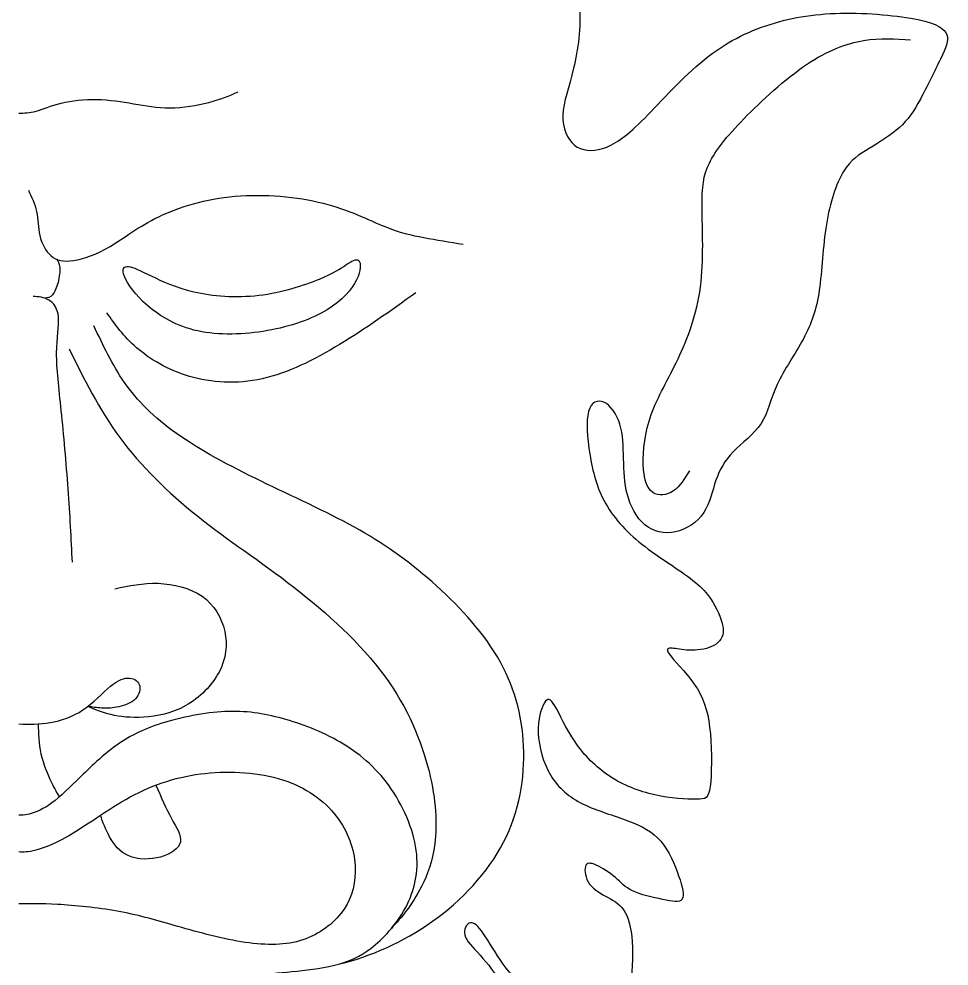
# Model space of a CAD drawing. Extents: x 0 to 176, y -12 to 176.
# Drawn here: x 30.81 to 59.06, y 119.7 to 148.48 of the extents above; entities that cross this region are included whole.
import ezdxf

# ---------------------------------------------------------------- set-up
doc = ezdxf.new("R2010")
doc.units = 0
doc.header["$MEASUREMENT"] = 0
doc.layers.add('LAYER_1', color=7, linetype='CONTINUOUS')

msp = doc.modelspace()

# ---------------------------------------------------------------- linework, layer by layer
at = {"layer": 'LAYER_1'}
for points, knots in [([(47.2761, 150.8478), (47.5155, 150.1981), (47.755, 149.5482), (47.8242, 148.8845), (47.8242, 148.8845), (47.8935, 148.2208), (47.7922, 147.5431), (47.6557, 146.9754), (47.6557, 146.9754), (47.519, 146.4078), (47.3464, 145.9498), (47.3316, 145.5546), (47.3316, 145.5546), (47.3168, 145.1594), (47.4595, 144.8264), (47.6824, 144.6452), (47.6824, 144.6452), (47.9053, 144.4639), (48.2085, 144.434), (48.5384, 144.538), (48.5384, 144.538), (48.8684, 144.6421), (49.2251, 144.8799), (49.7214, 145.3674), (49.7214, 145.3674), (50.2178, 145.8548), (50.8539, 146.5919), (51.4988, 147.1359), (51.4988, 147.1359), (52.1437, 147.6798), (52.7978, 148.0305), (53.4932, 148.2683), (53.4932, 148.2683), (54.1887, 148.5061), (54.9258, 148.631), (55.7639, 148.6488), (55.7639, 148.6488), (56.6021, 148.6667), (57.5415, 148.5773), (58.124, 148.4556), (58.124, 148.4556), (58.7065, 148.3337), (58.9326, 148.1791), (58.998, 147.9979), (58.998, 147.9979), (59.0633, 147.8166), (58.968, 147.6085), (58.8017, 147.2578), (58.8017, 147.2578), (58.6353, 146.9071), (58.3974, 146.4136), (58.1924, 146.0391), (58.1924, 146.0391), (57.9873, 145.6646), (57.8149, 145.409), (57.5534, 145.1743), (57.5534, 145.1743), (57.2919, 144.9395), (56.941, 144.7253), (56.6379, 144.5411), (56.6379, 144.5411), (56.3348, 144.3569), (56.079, 144.2021), (55.8562, 143.8367), (55.8562, 143.8367), (55.6332, 143.4711), (55.443, 142.8944), (55.3361, 142.2317), (55.3361, 142.2317), (55.2291, 141.5688), (55.2052, 140.8197), (55.1191, 140.2313), (55.1191, 140.2313), (55.033, 139.6428), (54.8841, 139.2148), (54.6376, 138.7571), (54.6376, 138.7571), (54.3909, 138.2993), (54.0459, 137.8118), (53.8409, 137.366), (53.8409, 137.366), (53.6359, 136.9203), (53.5705, 136.5158), (53.3536, 136.183), (53.3536, 136.183), (53.1365, 135.8502), (52.768, 135.5885), (52.5065, 135.3211), (52.5065, 135.3211), (52.2449, 135.0536), (52.0902, 134.7801), (51.9803, 134.4591), (51.9803, 134.4591), (51.8703, 134.1382), (51.8049, 133.7695), (51.6088, 133.4753), (51.6088, 133.4753), (51.4127, 133.1811), (51.0856, 132.9611), (50.7528, 132.8897), (50.7528, 132.8897), (50.42, 132.8184), (50.0809, 132.8957), (49.8224, 133.1066), (49.8224, 133.1066), (49.5638, 133.3176), (49.3855, 133.6626), (49.2904, 134.0191), (49.2904, 134.0191), (49.1953, 134.3758), (49.1834, 134.7445), (49.1745, 135.1131), (49.1745, 135.1131), (49.1656, 135.4816), (49.1595, 135.8502), (49.0615, 136.1652), (49.0615, 136.1652), (48.9634, 136.4803), (48.7732, 136.7419), (48.58, 136.831), (48.58, 136.831), (48.3868, 136.9203), (48.1906, 136.8368), (48.1104, 136.5456), (48.1104, 136.5456), (48.03, 136.2543), (48.0659, 135.755), (48.1491, 135.2468), (48.1491, 135.2468), (48.2322, 134.7386), (48.3631, 134.2212), (48.6335, 133.7457), (48.6335, 133.7457), (48.904, 133.2702), (49.3143, 132.8362), (49.8284, 132.441), (49.8284, 132.441), (50.3426, 132.0456), (50.9608, 131.6889), (51.359, 131.3531), (51.359, 131.3531), (51.7574, 131.0172), (51.9357, 130.7021), (52.0546, 130.4317), (52.0546, 130.4317), (52.1735, 130.1613), (52.2329, 129.9352), (52.1855, 129.757), (52.1855, 129.757), (52.1379, 129.5787), (51.9832, 129.4478), (51.7751, 129.3735), (51.7751, 129.3735), (51.5671, 129.2992), (51.3056, 129.2813), (51.0917, 129.2961), (51.0917, 129.2961), (50.8776, 129.3111), (50.7111, 129.3587), (50.6042, 129.3587), (50.6042, 129.3587), (50.4972, 129.3587), (50.4495, 129.3111), (50.6189, 129.1001), (50.6189, 129.1001), (50.7884, 128.889), (51.1749, 128.5145), (51.4185, 128.1193), (51.4185, 128.1193), (51.6622, 127.7239), (51.7634, 127.3078), (51.8109, 126.7549), (51.8109, 126.7549), (51.8585, 126.2021), (51.8525, 125.5124), (51.8051, 125.1529), (51.8051, 125.1529), (51.7575, 124.7933), (51.6681, 124.7635), (51.3799, 124.7635), (51.3799, 124.7635), (51.0916, 124.7635), (50.6041, 124.7933), (50.1227, 124.9002), (50.1227, 124.9002), (49.6412, 125.0072), (49.1655, 125.1915), (48.7495, 125.4649), (48.7495, 125.4649), (48.3333, 125.7384), (47.9766, 126.101), (47.7003, 126.5081), (47.7003, 126.5081), (47.4238, 126.9154), (47.2277, 127.3673), (47.088, 127.602), (47.088, 127.602), (46.9483, 127.8369), (46.8649, 127.8547), (46.7699, 127.6942), (46.7699, 127.6942), (46.6748, 127.5337), (46.5677, 127.1948), (46.5825, 126.7788), (46.5825, 126.7788), (46.5975, 126.3627), (46.7343, 125.8691), (46.966, 125.4858), (46.966, 125.4858), (47.1979, 125.1024), (47.5249, 124.8289), (47.9468, 124.6208), (47.9468, 124.6208), (48.3689, 124.4128), (48.8863, 124.2701), (49.3082, 124.1126), (49.3082, 124.1126), (49.7303, 123.955), (50.0573, 123.7826), (50.3069, 123.4885), (50.3069, 123.4885), (50.5565, 123.1942), (50.7291, 122.7779), (50.8478, 122.4392), (50.8478, 122.4392), (50.9667, 122.1004), (51.0321, 121.8388), (50.9549, 121.7288), (50.9549, 121.7288), (50.8776, 121.6188), (50.6576, 121.6605), (50.3605, 121.7228), (50.3605, 121.7228), (50.0633, 121.7852), (49.6886, 121.8685), (49.448, 121.9814), (49.448, 121.9814), (49.2073, 122.0943), (49.1001, 122.2371), (48.9278, 122.3857), (48.9278, 122.3857), (48.7554, 122.5342), (48.5176, 122.689), (48.3424, 122.7662), (48.3424, 122.7662), (48.167, 122.8435), (48.0539, 122.8435), (48.0153, 122.7246), (48.0153, 122.7246), (47.9766, 122.6057), (48.0124, 122.3679), (48.143, 122.1895), (48.143, 122.1895), (48.2737, 122.0112), (48.4998, 121.8923), (48.7048, 121.7794), (48.7048, 121.7794), (48.9099, 121.6665), (49.0943, 121.5593), (49.2251, 121.3246), (49.2251, 121.3246), (49.3558, 121.0898), (49.4331, 120.7272), (49.4479, 120.2636), (49.4479, 120.2636), (49.4629, 119.7998), (49.4151, 119.235), (49.3469, 118.92), (49.3469, 118.92), (49.2786, 118.6049), (49.1893, 118.5396), (48.8713, 118.5396), (48.8713, 118.5396), (48.5533, 118.5396), (48.0064, 118.6049), (47.4982, 118.694), (47.4982, 118.694), (46.9899, 118.7833), (46.5202, 118.8963), (46.1635, 119.1191), (46.1635, 119.1191), (45.8068, 119.342), (45.5631, 119.675), (45.3492, 120.0049), (45.3492, 120.0049), (45.1351, 120.3347), (44.9508, 120.6618), (44.8023, 120.84), (44.8023, 120.84), (44.6537, 121.0183), (44.5406, 121.0483), (44.4515, 120.9829), (44.4515, 120.9829), (44.3624, 120.9175), (44.297, 120.7568), (44.3743, 120.5756), (44.3743, 120.5756), (44.4515, 120.3943), (44.6715, 120.1921), (44.9032, 119.9306), (44.9032, 119.9306), (45.1351, 119.6691), (45.3788, 119.348), (45.572, 118.8576), (45.572, 118.8576), (45.7652, 118.3671), (45.9079, 117.7073), (46.0089, 117.1961), (46.0089, 117.1961), (46.11, 116.6849), (46.1695, 116.3222), (46.0922, 116.1262), (46.0922, 116.1262), (46.015, 115.93), (45.8009, 115.9001), (45.474, 115.9238), (45.474, 115.9238), (45.1471, 115.9477), (44.7071, 116.0251), (44.3416, 116.1914), (44.3416, 116.1914), (43.9761, 116.3579), (43.6846, 116.6136), (43.4558, 116.8186), (43.4558, 116.8186), (43.2271, 117.0237), (43.0605, 117.1783), (42.8882, 117.2289), (42.8882, 117.2289), (42.7158, 117.2794), (42.5374, 117.2258), (42.4928, 117.0653), (42.4928, 117.0653), (42.4482, 116.9049), (42.5374, 116.6372), (42.7336, 116.3431), (42.7336, 116.3431), (42.9297, 116.0488), (43.2329, 115.7278), (43.4646, 115.3563), (43.4646, 115.3563), (43.6965, 114.9848), (43.8572, 114.5627), (43.8957, 114.1497), (43.8957, 114.1497), (43.9344, 113.7365), (43.8511, 113.3321), (43.6877, 112.9607), (43.6877, 112.9607), (43.5242, 112.5892), (43.2805, 112.2501), (43.0784, 112.0779), (43.0784, 112.0779), (42.8763, 111.9054), (42.7156, 111.8995), (42.3234, 112.0362), (42.3234, 112.0362), (41.9311, 112.1729), (41.3068, 112.4525), (40.7184, 112.8388), (40.7184, 112.8388), (40.1298, 113.2252), (39.577, 113.7186), (39.2234, 114.1555), (39.2234, 114.1555), (38.8697, 114.5924), (38.7149, 114.9729), (38.6645, 115.383), (38.6645, 115.383), (38.6139, 115.7932), (38.6675, 116.2331), (38.6526, 116.5094), (38.6526, 116.5094), (38.6378, 116.7859), (38.5545, 116.8989), (38.4208, 116.9375), (38.4208, 116.9375), (38.287, 116.9762), (38.1028, 116.9404), (38.0077, 116.7383), (38.0077, 116.7383), (37.9126, 116.5362), (37.9065, 116.1677), (38.0045, 115.7248), (38.0045, 115.7248), (38.1026, 115.282), (38.3048, 114.7646), (38.4623, 114.304), (38.4623, 114.304), (38.6199, 113.8434), (38.7328, 113.4391), (38.7566, 112.9666), (38.7566, 112.9666), (38.7804, 112.494), (38.715, 111.953), (38.5784, 111.4983), (38.5784, 111.4983), (38.4417, 111.0435), (38.2335, 110.6749), (37.9572, 110.3927), (37.9572, 110.3927), (37.6808, 110.1103), (37.3359, 109.914), (37.0982, 109.816), (37.0982, 109.816), (36.8604, 109.7178), (36.7295, 109.7178), (36.5334, 109.8664), (36.5334, 109.8664), (36.3372, 110.0151), (36.0756, 110.3123), (35.9181, 110.6779), (35.9181, 110.6779), (35.7607, 111.0435), (35.707, 111.4774), (35.5466, 111.7271), (35.5466, 111.7271), (35.3862, 111.9768), (35.1185, 112.0421), (34.9314, 111.9293), (34.9314, 111.9293), (34.7441, 111.8163), (34.6369, 111.5249), (34.6697, 111.1654), (34.6697, 111.1654), (34.7025, 110.8057), (34.8749, 110.3777), (34.8956, 109.8903), (34.8956, 109.8903), (34.9165, 109.4028), (34.7856, 108.8559), (34.5123, 108.3655), (34.5123, 108.3655), (34.2389, 107.8751), (33.8226, 107.441), (33.3353, 107.1557), (33.3353, 107.1557), (32.8478, 106.8704), (32.2889, 106.7337), (31.8555, 106.6713), (31.8555, 106.6713), (31.4221, 106.6088), (31.114, 106.6207), (30.8059, 106.6326)], [0, 0, 0, 0, 0.0089286, 0.0089286, 0.0089286, 0.0089286, 0.0178571, 0.0178571, 0.0178571, 0.0178571, 0.0267857, 0.0267857, 0.0267857, 0.0267857, 0.0357143, 0.0357143, 0.0357143, 0.0357143, 0.0446429, 0.0446429, 0.0446429, 0.0446429, 0.0535714, 0.0535714, 0.0535714, 0.0535714, 0.0625, 0.0625, 0.0625, 0.0625, 0.0714286, 0.0714286, 0.0714286, 0.0714286, 0.0803571, 0.0803571, 0.0803571, 0.0803571, 0.0892857, 0.0892857, 0.0892857, 0.0892857, 0.0982143, 0.0982143, 0.0982143, 0.0982143, 0.1071429, 0.1071429, 0.1071429, 0.1071429, 0.1160714, 0.1160714, 0.1160714, 0.1160714, 0.125, 0.125, 0.125, 0.125, 0.1339286, 0.1339286, 0.1339286, 0.1339286, 0.1428571, 0.1428571, 0.1428571, 0.1428571, 0.1517857, 0.1517857, 0.1517857, 0.1517857, 0.1607143, 0.1607143, 0.1607143, 0.1607143, 0.1696429, 0.1696429, 0.1696429, 0.1696429, 0.1785714, 0.1785714, 0.1785714, 0.1785714, 0.1875, 0.1875, 0.1875, 0.1875, 0.1964286, 0.1964286, 0.1964286, 0.1964286, 0.2053571, 0.2053571, 0.2053571, 0.2053571, 0.2142857, 0.2142857, 0.2142857, 0.2142857, 0.2232143, 0.2232143, 0.2232143, 0.2232143, 0.2321429, 0.2321429, 0.2321429, 0.2321429, 0.2410714, 0.2410714, 0.2410714, 0.2410714, 0.25, 0.25, 0.25, 0.25, 0.2589286, 0.2589286, 0.2589286, 0.2589286, 0.2678571, 0.2678571, 0.2678571, 0.2678571, 0.2767857, 0.2767857, 0.2767857, 0.2767857, 0.2857143, 0.2857143, 0.2857143, 0.2857143, 0.2946429, 0.2946429, 0.2946429, 0.2946429, 0.3035714, 0.3035714, 0.3035714, 0.3035714, 0.3125, 0.3125, 0.3125, 0.3125, 0.3214286, 0.3214286, 0.3214286, 0.3214286, 0.3303571, 0.3303571, 0.3303571, 0.3303571, 0.3392857, 0.3392857, 0.3392857, 0.3392857, 0.3482143, 0.3482143, 0.3482143, 0.3482143, 0.3571429, 0.3571429, 0.3571429, 0.3571429, 0.3660714, 0.3660714, 0.3660714, 0.3660714, 0.375, 0.375, 0.375, 0.375, 0.3839286, 0.3839286, 0.3839286, 0.3839286, 0.3928571, 0.3928571, 0.3928571, 0.3928571, 0.4017857, 0.4017857, 0.4017857, 0.4017857, 0.4107143, 0.4107143, 0.4107143, 0.4107143, 0.4196429, 0.4196429, 0.4196429, 0.4196429, 0.4285714, 0.4285714, 0.4285714, 0.4285714, 0.4375, 0.4375, 0.4375, 0.4375, 0.4464286, 0.4464286, 0.4464286, 0.4464286, 0.4553571, 0.4553571, 0.4553571, 0.4553571, 0.4642857, 0.4642857, 0.4642857, 0.4642857, 0.4732143, 0.4732143, 0.4732143, 0.4732143, 0.4821429, 0.4821429, 0.4821429, 0.4821429, 0.4910714, 0.4910714, 0.4910714, 0.4910714, 0.5, 0.5, 0.5, 0.5, 0.5089286, 0.5089286, 0.5089286, 0.5089286, 0.5178571, 0.5178571, 0.5178571, 0.5178571, 0.5267857, 0.5267857, 0.5267857, 0.5267857, 0.5357143, 0.5357143, 0.5357143, 0.5357143, 0.5446429, 0.5446429, 0.5446429, 0.5446429, 0.5535714, 0.5535714, 0.5535714, 0.5535714, 0.5625, 0.5625, 0.5625, 0.5625, 0.5714286, 0.5714286, 0.5714286, 0.5714286, 0.5803571, 0.5803571, 0.5803571, 0.5803571, 0.5892857, 0.5892857, 0.5892857, 0.5892857, 0.5982143, 0.5982143, 0.5982143, 0.5982143, 0.6071429, 0.6071429, 0.6071429, 0.6071429, 0.6160714, 0.6160714, 0.6160714, 0.6160714, 0.625, 0.625, 0.625, 0.625, 0.6339286, 0.6339286, 0.6339286, 0.6339286, 0.6428571, 0.6428571, 0.6428571, 0.6428571, 0.6517857, 0.6517857, 0.6517857, 0.6517857, 0.6607143, 0.6607143, 0.6607143, 0.6607143, 0.6696429, 0.6696429, 0.6696429, 0.6696429, 0.6785714, 0.6785714, 0.6785714, 0.6785714, 0.6875, 0.6875, 0.6875, 0.6875, 0.6964286, 0.6964286, 0.6964286, 0.6964286, 0.7053571, 0.7053571, 0.7053571, 0.7053571, 0.7142857, 0.7142857, 0.7142857, 0.7142857, 0.7232143, 0.7232143, 0.7232143, 0.7232143, 0.7321429, 0.7321429, 0.7321429, 0.7321429, 0.7410714, 0.7410714, 0.7410714, 0.7410714, 0.75, 0.75, 0.75, 0.75, 0.7589286, 0.7589286, 0.7589286, 0.7589286, 0.7678571, 0.7678571, 0.7678571, 0.7678571, 0.7767857, 0.7767857, 0.7767857, 0.7767857, 0.7857143, 0.7857143, 0.7857143, 0.7857143, 0.7946429, 0.7946429, 0.7946429, 0.7946429, 0.8035714, 0.8035714, 0.8035714, 0.8035714, 0.8125, 0.8125, 0.8125, 0.8125, 0.8214286, 0.8214286, 0.8214286, 0.8214286, 0.8303571, 0.8303571, 0.8303571, 0.8303571, 0.8392857, 0.8392857, 0.8392857, 0.8392857, 0.8482143, 0.8482143, 0.8482143, 0.8482143, 0.8571429, 0.8571429, 0.8571429, 0.8571429, 0.8660714, 0.8660714, 0.8660714, 0.8660714, 0.875, 0.875, 0.875, 0.875, 0.8839286, 0.8839286, 0.8839286, 0.8839286, 0.8928571, 0.8928571, 0.8928571, 0.8928571, 0.9017857, 0.9017857, 0.9017857, 0.9017857, 0.9107143, 0.9107143, 0.9107143, 0.9107143, 0.9196429, 0.9196429, 0.9196429, 0.9196429, 0.9285714, 0.9285714, 0.9285714, 0.9285714, 0.9375, 0.9375, 0.9375, 0.9375, 0.9464286, 0.9464286, 0.9464286, 0.9464286, 0.9553571, 0.9553571, 0.9553571, 0.9553571, 0.9642857, 0.9642857, 0.9642857, 0.9642857, 0.9732143, 0.9732143, 0.9732143, 0.9732143, 0.9821429, 0.9821429, 0.9821429, 0.9821429, 1, 1, 1, 1]), ([(51.1734, 134.7469), (51.0308, 134.5091), (50.888, 134.2713), (50.6889, 134.1347), (50.6889, 134.1347), (50.4898, 133.998), (50.2342, 133.9621), (50.059, 134.0899), (50.059, 134.0899), (49.8836, 134.2178), (49.7883, 134.5091), (49.7734, 134.9342), (49.7734, 134.9342), (49.7586, 135.3592), (49.824, 135.918), (50.0172, 136.4588), (50.0172, 136.4588), (50.2103, 136.9998), (50.5314, 137.5231), (50.8286, 138.1472), (50.8286, 138.1472), (51.1258, 138.7714), (51.3995, 139.4966), (51.5093, 140.3288), (51.5093, 140.3288), (51.6193, 141.1611), (51.5658, 142.1004), (51.5599, 142.7393), (51.5599, 142.7393), (51.5538, 143.3783), (51.5956, 143.7174), (51.7827, 144.0978), (51.7827, 144.0978), (51.9699, 144.4782), (52.303, 144.9003), (52.832, 145.4442), (52.832, 145.4442), (53.361, 145.9881), (54.0864, 146.6539), (54.7342, 147.0908), (54.7342, 147.0908), (55.3821, 147.5277), (55.9529, 147.7359), (56.467, 147.822), (56.467, 147.822), (56.9812, 147.9083), (57.4391, 147.8724), (57.8967, 147.8368)], [0, 0, 0, 0, 0.0769231, 0.0769231, 0.0769231, 0.0769231, 0.1538462, 0.1538462, 0.1538462, 0.1538462, 0.2307692, 0.2307692, 0.2307692, 0.2307692, 0.3076923, 0.3076923, 0.3076923, 0.3076923, 0.3846154, 0.3846154, 0.3846154, 0.3846154, 0.4615385, 0.4615385, 0.4615385, 0.4615385, 0.5384615, 0.5384615, 0.5384615, 0.5384615, 0.6153846, 0.6153846, 0.6153846, 0.6153846, 0.6923077, 0.6923077, 0.6923077, 0.6923077, 0.7692308, 0.7692308, 0.7692308, 0.7692308, 0.8461538, 0.8461538, 0.8461538, 0.8461538, 1, 1, 1, 1]), ([(30.8059, 145.6166), (30.9639, 145.6166), (31.1221, 145.6166), (31.3244, 145.673), (31.3244, 145.673), (31.5267, 145.7294), (31.7736, 145.8425), (32.0901, 145.9196), (32.0901, 145.9196), (32.4066, 145.9969), (32.7931, 146.0387), (33.1735, 146.0298), (33.1735, 146.0298), (33.5539, 146.0208), (33.9284, 145.9613), (34.2894, 145.8989), (34.2894, 145.8989), (34.6506, 145.8365), (34.9985, 145.7711), (35.3908, 145.7741), (35.3908, 145.7741), (35.7831, 145.777), (36.2201, 145.8485), (36.5737, 145.9405), (36.5737, 145.9405), (36.9274, 146.0326), (37.198, 146.1457), (37.4684, 146.2585)], [0, 0, 0, 0, 0.125, 0.125, 0.125, 0.125, 0.25, 0.25, 0.25, 0.25, 0.375, 0.375, 0.375, 0.375, 0.5, 0.5, 0.5, 0.5, 0.625, 0.625, 0.625, 0.625, 0.75, 0.75, 0.75, 0.75, 1, 1, 1, 1]), ([(31.0913, 143.2726), (31.1923, 143.0646), (31.2935, 142.8565), (31.341, 142.6248), (31.341, 142.6248), (31.3886, 142.3929), (31.3826, 142.1372), (31.4391, 141.8936), (31.4391, 141.8936), (31.4956, 141.6499), (31.6145, 141.4179), (31.7809, 141.2782), (31.7809, 141.2782), (31.9473, 141.1385), (32.1614, 141.091), (32.4644, 141.1354), (32.4644, 141.1354), (32.7676, 141.1801), (33.1602, 141.3169), (33.5762, 141.5636), (33.5762, 141.5636), (33.9923, 141.8103), (34.4322, 142.167), (35.0534, 142.4672), (35.0534, 142.4672), (35.6745, 142.7674), (36.4772, 143.0111), (37.3717, 143.0884), (37.3717, 143.0884), (38.2664, 143.1657), (39.2533, 143.0764), (40.0438, 142.8773), (40.0438, 142.8773), (40.8344, 142.6781), (41.4291, 142.369), (41.9015, 142.1759), (41.9015, 142.1759), (42.374, 141.9827), (42.7249, 141.9053), (43.1052, 141.834), (43.1052, 141.834), (43.4856, 141.7627), (43.896, 141.6973), (44.3061, 141.6319)], [0, 0, 0, 0, 0.0833333, 0.0833333, 0.0833333, 0.0833333, 0.1666667, 0.1666667, 0.1666667, 0.1666667, 0.25, 0.25, 0.25, 0.25, 0.3333333, 0.3333333, 0.3333333, 0.3333333, 0.4166667, 0.4166667, 0.4166667, 0.4166667, 0.5, 0.5, 0.5, 0.5, 0.5833333, 0.5833333, 0.5833333, 0.5833333, 0.6666667, 0.6666667, 0.6666667, 0.6666667, 0.75, 0.75, 0.75, 0.75, 0.8333333, 0.8333333, 0.8333333, 0.8333333, 1, 1, 1, 1]), ([(31.9523, 141.1741), (31.9937, 141.1143), (32.0352, 141.0544), (32.0455, 140.9339), (32.0455, 140.9339), (32.0559, 140.8133), (32.035, 140.632), (31.9941, 140.4715), (31.9941, 140.4715), (31.9533, 140.311), (31.8923, 140.1712), (31.8233, 140.0939), (31.8233, 140.0939), (31.7542, 140.0167), (31.6769, 140.0016), (31.5997, 139.9868)], [0, 0, 0, 0, 0.2, 0.2, 0.2, 0.2, 0.4, 0.4, 0.4, 0.4, 0.6, 0.6, 0.6, 0.6, 1, 1, 1, 1]), ([(39.9339, 140.5709), (39.4911, 140.3896), (38.7954, 140.1635), (38.094, 140.0803), (38.094, 140.0803), (37.3926, 139.9972), (36.6852, 140.0566), (36.1234, 140.1844), (36.1234, 140.1844), (35.5617, 140.3122), (35.1456, 140.5085), (34.8246, 140.6659), (34.8246, 140.6659), (34.5036, 140.8235), (34.2776, 140.9424), (34.132, 140.9543), (34.132, 140.9543), (33.9864, 140.9663), (33.921, 140.871), (34.0101, 140.6511), (34.0101, 140.6511), (34.0993, 140.4312), (34.3431, 140.0863), (34.7176, 139.7623), (34.7176, 139.7623), (35.092, 139.4384), (35.5974, 139.1352), (36.2364, 138.9956), (36.2364, 138.9956), (36.8754, 138.8558), (37.6483, 138.8796), (38.3557, 139.0043), (38.3557, 139.0043), (39.063, 139.1292), (39.705, 139.3552), (40.1686, 139.6375), (40.1686, 139.6375), (40.6322, 139.9198), (40.9177, 140.2588), (41.0604, 140.5441), (41.0604, 140.5441), (41.203, 140.8294), (41.203, 141.0613), (41.1287, 141.1326), (41.1287, 141.1326), (41.0544, 141.2041), (40.9057, 141.1147), (40.7364, 141.0019), (40.7364, 141.0019), (40.567, 140.8889), (40.3768, 140.7521), (39.9339, 140.5709)], [0, 0, 0, 0, 0.0714286, 0.0714286, 0.0714286, 0.0714286, 0.1428571, 0.1428571, 0.1428571, 0.1428571, 0.2142857, 0.2142857, 0.2142857, 0.2142857, 0.2857143, 0.2857143, 0.2857143, 0.2857143, 0.3571429, 0.3571429, 0.3571429, 0.3571429, 0.4285714, 0.4285714, 0.4285714, 0.4285714, 0.5, 0.5, 0.5, 0.5, 0.5714286, 0.5714286, 0.5714286, 0.5714286, 0.6428571, 0.6428571, 0.6428571, 0.6428571, 0.7142857, 0.7142857, 0.7142857, 0.7142857, 0.7857143, 0.7857143, 0.7857143, 0.7857143, 0.8571429, 0.8571429, 0.8571429, 0.8571429, 1, 1, 1, 1]), ([(32.429, 131.9662), (32.3934, 132.6855), (32.3575, 133.4048), (32.3012, 134.1955), (32.3012, 134.1955), (32.2447, 134.9861), (32.1673, 135.848), (32.0931, 136.5642), (32.0931, 136.5642), (32.0188, 137.2806), (31.9475, 137.8513), (31.9504, 138.3209), (31.9504, 138.3209), (31.9534, 138.7905), (32.0306, 139.1591), (32.0069, 139.4236), (32.0069, 139.4236), (31.9831, 139.6881), (31.8582, 139.8487), (31.7126, 139.9349), (31.7126, 139.9349), (31.5671, 140.021), (31.4004, 140.033), (31.2341, 140.0449)], [0, 0, 0, 0, 0.1428571, 0.1428571, 0.1428571, 0.1428571, 0.2857143, 0.2857143, 0.2857143, 0.2857143, 0.4285714, 0.4285714, 0.4285714, 0.4285714, 0.5714286, 0.5714286, 0.5714286, 0.5714286, 0.7142857, 0.7142857, 0.7142857, 0.7142857, 1, 1, 1, 1]), ([(42.8616, 140.1518), (42.0949, 139.6049), (41.3278, 139.058), (40.5492, 138.5855), (40.5492, 138.5855), (39.7704, 138.1129), (38.9798, 137.7144), (38.1982, 137.5421), (38.1982, 137.5421), (37.4165, 137.3697), (36.6435, 137.4232), (35.9838, 137.6164), (35.9838, 137.6164), (35.3239, 137.8096), (34.777, 138.1425), (34.3788, 138.4872), (34.3788, 138.4872), (33.9805, 138.832), (33.7307, 139.1887), (33.481, 139.5454)], [0, 0, 0, 0, 0.1666667, 0.1666667, 0.1666667, 0.1666667, 0.3333333, 0.3333333, 0.3333333, 0.3333333, 0.5, 0.5, 0.5, 0.5, 0.6666667, 0.6666667, 0.6666667, 0.6666667, 1, 1, 1, 1]), ([(30.8059, 117.6451), (31.1256, 117.6511), (31.4452, 117.657), (31.8635, 117.7044), (31.8635, 117.7044), (32.2819, 117.752), (32.7993, 117.8414), (33.4859, 118.0702), (33.4859, 118.0702), (34.1724, 118.2991), (35.0284, 118.6676), (35.81, 118.9291), (35.81, 118.9291), (36.5917, 119.1907), (37.2993, 119.3454), (38.0631, 119.4316), (38.0631, 119.4316), (38.8269, 119.5177), (39.6474, 119.5356), (40.5597, 119.7614), (40.5597, 119.7614), (41.4722, 119.9874), (42.477, 120.4213), (43.3716, 121.0573), (43.3716, 121.0573), (44.2661, 121.6933), (45.051, 122.5317), (45.5294, 123.4619), (45.5294, 123.4619), (46.008, 124.3922), (46.1804, 125.4147), (46.1389, 126.3776), (46.1389, 126.3776), (46.0972, 127.3407), (45.8415, 128.2444), (45.3422, 129.0884), (45.3422, 129.0884), (44.8428, 129.9325), (44.0998, 130.7172), (43.3568, 131.371), (43.3568, 131.371), (42.6137, 132.025), (41.8705, 132.5483), (40.9967, 133.0326), (40.9967, 133.0326), (40.1229, 133.5171), (39.1181, 133.9631), (38.1611, 134.4296), (38.1611, 134.4296), (37.2042, 134.8963), (36.2945, 135.3838), (35.5931, 135.8801), (35.5931, 135.8801), (34.8917, 136.3765), (34.3982, 136.8818), (34.0148, 137.4286), (34.0148, 137.4286), (33.6314, 137.9755), (33.3579, 138.5642), (33.0845, 139.1526)], [0, 0, 0, 0, 0.0625, 0.0625, 0.0625, 0.0625, 0.125, 0.125, 0.125, 0.125, 0.1875, 0.1875, 0.1875, 0.1875, 0.25, 0.25, 0.25, 0.25, 0.3125, 0.3125, 0.3125, 0.3125, 0.375, 0.375, 0.375, 0.375, 0.4375, 0.4375, 0.4375, 0.4375, 0.5, 0.5, 0.5, 0.5, 0.5625, 0.5625, 0.5625, 0.5625, 0.625, 0.625, 0.625, 0.625, 0.6875, 0.6875, 0.6875, 0.6875, 0.75, 0.75, 0.75, 0.75, 0.8125, 0.8125, 0.8125, 0.8125, 0.875, 0.875, 0.875, 0.875, 1, 1, 1, 1]), ([(32.3319, 138.4519), (32.7837, 137.5364), (33.2355, 136.621), (33.8715, 135.759), (33.8715, 135.759), (34.5075, 134.8971), (35.328, 134.0886), (36.2373, 133.3634), (36.2373, 133.3634), (37.1469, 132.6382), (38.1456, 131.9961), (39.1561, 131.2116), (39.1561, 131.2116), (40.1668, 130.4269), (41.1892, 129.4994), (41.9084, 128.5186), (41.9084, 128.5186), (42.6277, 127.5377), (43.044, 126.5034), (43.2639, 125.6177), (43.2639, 125.6177), (43.4837, 124.7319), (43.5076, 123.9948), (43.4378, 123.4257), (43.4378, 123.4257), (43.3679, 122.8565), (43.2044, 122.4551), (43.0455, 122.1371), (43.0455, 122.1371), (42.8866, 121.8191), (42.7318, 121.5842), (42.5789, 121.3824), (42.5789, 121.3824), (42.4259, 121.1805), (42.2744, 121.0113), (42.123, 120.8424)], [0, 0, 0, 0, 0.1, 0.1, 0.1, 0.1, 0.2, 0.2, 0.2, 0.2, 0.3, 0.3, 0.3, 0.3, 0.4, 0.4, 0.4, 0.4, 0.5, 0.5, 0.5, 0.5, 0.6, 0.6, 0.6, 0.6, 0.7, 0.7, 0.7, 0.7, 0.8, 0.8, 0.8, 0.8, 1, 1, 1, 1]), ([(33.7216, 131.1633), (34.1467, 131.2524), (34.5717, 131.3416), (35.0353, 131.3268), (35.0353, 131.3268), (35.499, 131.3119), (36.0013, 131.193), (36.3684, 130.9344), (36.3684, 130.9344), (36.7354, 130.6758), (36.9673, 130.2775), (37.0579, 129.8674), (37.0579, 129.8674), (37.1486, 129.4572), (37.0981, 129.0351), (36.8841, 128.6325), (36.8841, 128.6325), (36.6701, 128.2297), (36.2926, 127.8462), (35.8736, 127.61), (35.8736, 127.61), (35.4545, 127.3737), (34.9936, 127.2844), (34.5984, 127.2592), (34.5984, 127.2592), (34.2031, 127.2339), (33.8731, 127.2727), (33.6002, 127.3376), (33.6002, 127.3376), (33.3271, 127.4025), (33.1107, 127.4939), (32.8945, 127.5852)], [0, 0, 0, 0, 0.1111111, 0.1111111, 0.1111111, 0.1111111, 0.2222222, 0.2222222, 0.2222222, 0.2222222, 0.3333333, 0.3333333, 0.3333333, 0.3333333, 0.4444444, 0.4444444, 0.4444444, 0.4444444, 0.5555556, 0.5555556, 0.5555556, 0.5555556, 0.6666667, 0.6666667, 0.6666667, 0.6666667, 0.7777778, 0.7777778, 0.7777778, 0.7777778, 1, 1, 1, 1]), ([(30.8059, 127.0527), (31.1151, 127.0468), (31.4242, 127.0407), (31.754, 127.0957), (31.754, 127.0957), (32.0839, 127.1507), (32.4348, 127.2667), (32.7512, 127.4806), (32.7512, 127.4806), (33.0677, 127.6947), (33.3502, 128.0069), (33.5864, 128.1986), (33.5864, 128.1986), (33.8227, 128.3902), (34.0131, 128.4616), (34.169, 128.4482), (34.169, 128.4482), (34.3251, 128.4349), (34.447, 128.3366), (34.4737, 128.2), (34.4737, 128.2), (34.5005, 128.0633), (34.432, 127.8878), (34.2939, 127.7705), (34.2939, 127.7705), (34.1557, 127.6531), (33.9476, 127.5937), (33.7723, 127.5625), (33.7723, 127.5625), (33.5969, 127.5313), (33.4542, 127.5282), (33.3134, 127.5367), (33.3134, 127.5367), (33.1726, 127.5452), (33.0335, 127.5652), (32.8945, 127.5852)], [0, 0, 0, 0, 0.1, 0.1, 0.1, 0.1, 0.2, 0.2, 0.2, 0.2, 0.3, 0.3, 0.3, 0.3, 0.4, 0.4, 0.4, 0.4, 0.5, 0.5, 0.5, 0.5, 0.6, 0.6, 0.6, 0.6, 0.7, 0.7, 0.7, 0.7, 0.8, 0.8, 0.8, 0.8, 1, 1, 1, 1]), ([(40.5597, 119.7614), (40.8575, 119.8674), (41.1554, 119.9735), (41.5086, 120.2448), (41.5086, 120.2448), (41.8619, 120.5163), (42.2708, 120.9532), (42.5465, 121.4629), (42.5465, 121.4629), (42.8221, 121.9726), (42.9649, 122.5554), (42.8758, 123.2121), (42.8758, 123.2121), (42.7865, 123.869), (42.4656, 124.6002), (42.0496, 125.1768), (42.0496, 125.1768), (41.6334, 125.7535), (41.122, 126.1755), (40.5602, 126.5024), (40.5602, 126.5024), (39.9985, 126.8293), (39.3862, 127.0613), (38.8097, 127.2188), (38.8097, 127.2188), (38.233, 127.3762), (37.692, 127.4597), (37.0649, 127.43), (37.0649, 127.43), (36.4378, 127.4002), (35.7243, 127.2575), (35.1448, 127.0732), (35.1448, 127.0732), (34.5652, 126.8889), (34.1193, 126.663), (33.7033, 126.3569), (33.7033, 126.3569), (33.2872, 126.0507), (32.9007, 125.6642), (32.5678, 125.3403), (32.5678, 125.3403), (32.235, 125.0164), (31.9554, 124.7547), (31.7118, 124.5884), (31.7118, 124.5884), (31.4681, 124.4219), (31.26, 124.3506), (31.1151, 124.315), (31.1151, 124.315), (30.97, 124.2793), (30.8879, 124.2793), (30.8059, 124.2793)], [0, 0, 0, 0, 0.0714286, 0.0714286, 0.0714286, 0.0714286, 0.1428571, 0.1428571, 0.1428571, 0.1428571, 0.2142857, 0.2142857, 0.2142857, 0.2142857, 0.2857143, 0.2857143, 0.2857143, 0.2857143, 0.3571429, 0.3571429, 0.3571429, 0.3571429, 0.4285714, 0.4285714, 0.4285714, 0.4285714, 0.5, 0.5, 0.5, 0.5, 0.5714286, 0.5714286, 0.5714286, 0.5714286, 0.6428571, 0.6428571, 0.6428571, 0.6428571, 0.7142857, 0.7142857, 0.7142857, 0.7142857, 0.7857143, 0.7857143, 0.7857143, 0.7857143, 0.8571429, 0.8571429, 0.8571429, 0.8571429, 1, 1, 1, 1]), ([(31.3933, 127.0565), (31.3968, 126.7579), (31.4004, 126.4592), (31.472, 126.1479), (31.472, 126.1479), (31.5436, 125.8366), (31.6834, 125.5126), (31.7879, 125.2924), (31.7879, 125.2924), (31.8923, 125.0722), (31.9616, 124.9554), (32.0309, 124.839)], [0, 0, 0, 0, 0.25, 0.25, 0.25, 0.25, 0.5, 0.5, 0.5, 0.5, 1, 1, 1, 1]), ([(30.8059, 123.1741), (30.9397, 123.1682), (31.0735, 123.1623), (31.3306, 123.2306), (31.3306, 123.2306), (31.5877, 123.299), (31.9681, 123.4417), (32.503, 123.7716), (32.503, 123.7716), (33.038, 124.1014), (33.7277, 124.6187), (34.4587, 124.9752), (34.4587, 124.9752), (35.1899, 125.3319), (35.9629, 125.5282), (36.7652, 125.5788), (36.7652, 125.5788), (37.5677, 125.6293), (38.4001, 125.534), (39.0717, 125.2666), (39.0717, 125.2666), (39.7435, 124.9991), (40.2548, 124.5592), (40.5757, 124.0718), (40.5757, 124.0718), (40.8967, 123.5843), (41.0276, 123.0493), (41.0217, 122.5678), (41.0217, 122.5678), (41.0158, 122.0863), (40.873, 121.6583), (40.5818, 121.2897), (40.5818, 121.2897), (40.2905, 120.9211), (39.8505, 120.612), (39.3334, 120.4635), (39.3334, 120.4635), (38.8163, 120.3148), (38.2217, 120.3268), (37.553, 120.4367), (37.553, 120.4367), (36.8843, 120.5467), (36.1411, 120.7548), (35.517, 120.933), (35.517, 120.933), (34.8928, 121.1114), (34.3876, 121.26), (33.7873, 121.3669), (33.7873, 121.3669), (33.1869, 121.474), (32.4911, 121.5394), (31.9785, 121.569), (31.9785, 121.569), (31.4658, 121.5988), (31.1358, 121.5929), (30.8059, 121.5869)], [0, 0, 0, 0, 0.0666667, 0.0666667, 0.0666667, 0.0666667, 0.1333333, 0.1333333, 0.1333333, 0.1333333, 0.2, 0.2, 0.2, 0.2, 0.2666667, 0.2666667, 0.2666667, 0.2666667, 0.3333333, 0.3333333, 0.3333333, 0.3333333, 0.4, 0.4, 0.4, 0.4, 0.4666667, 0.4666667, 0.4666667, 0.4666667, 0.5333333, 0.5333333, 0.5333333, 0.5333333, 0.6, 0.6, 0.6, 0.6, 0.6666667, 0.6666667, 0.6666667, 0.6666667, 0.7333333, 0.7333333, 0.7333333, 0.7333333, 0.8, 0.8, 0.8, 0.8, 0.8666667, 0.8666667, 0.8666667, 0.8666667, 1, 1, 1, 1]), ([(34.9657, 125.1946), (35.1217, 124.8363), (35.2778, 124.4777), (35.4359, 124.1856), (35.4359, 124.1856), (35.5942, 123.8934), (35.7549, 123.6675), (35.7103, 123.4684), (35.7103, 123.4684), (35.6656, 123.2693), (35.416, 123.0968), (35.1039, 123.0106), (35.1039, 123.0106), (34.7918, 122.9245), (34.4172, 122.9245), (34.1409, 123.0434), (34.1409, 123.0434), (33.8644, 123.1623), (33.686, 123.4001), (33.5592, 123.6261), (33.5592, 123.6261), (33.4323, 123.8522), (33.3567, 124.0665), (33.2814, 124.2809)], [0, 0, 0, 0, 0.1428571, 0.1428571, 0.1428571, 0.1428571, 0.2857143, 0.2857143, 0.2857143, 0.2857143, 0.4285714, 0.4285714, 0.4285714, 0.4285714, 0.5714286, 0.5714286, 0.5714286, 0.5714286, 0.7142857, 0.7142857, 0.7142857, 0.7142857, 1, 1, 1, 1])]:
    msp.add_open_spline(points, degree=3, knots=knots, dxfattribs=at)

doc.saveas('drawing.dxf')
